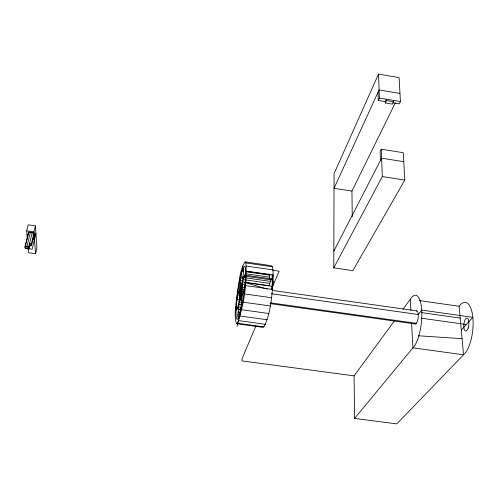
<?xml version="1.0" encoding="UTF-8"?>
<svg xmlns="http://www.w3.org/2000/svg" width="498" height="498" viewBox="0 0 498 498"><rect width="100%" height="100%" fill="white"/><g stroke="black" fill="none" stroke-linecap="round" stroke-linejoin="round"><path stroke-width="0.75" d="M380.441 160.462L380.123 151.498L381.281 149.201L403.274 152.705L404.799 180.083L352.864 270.613L333.772 267.843L334.077 173.572L378.505 74.127L399.091 77.588L400.423 101.536L399.247 103.895L392.966 102.862M273.184 281.656L273.022 269.928L272.313 266.76L271.254 265.671L245.091 261.886C239.438 270.414 239.532 281.781 237.359 291.604C236.562 302.143 233.581 313.31 236.363 323.688L262.689 327.304L263.965 326.875C270.924 313.018 271.678 296.858 273.184 281.656L272.269 283.829L271.827 289.768M272.269 283.829L272.188 274.504M269.561 278.998L269.748 275.139A9.854 1.444 -82.1 0 0 269.704 274.012M245.091 261.886L245.894 262.944C247.164 283.511 243.914 304.664 237.322 324.186M271.771 288.946A10.141 1.525 -82.2 0 0 272.082 286.306L245.103 282.466A10.172 1.208 -82 0 1 243.41 292.214L242.159 294.909C241.169 288.398 242.619 281.339 244.643 275.07L271.211 278.874A10.141 1.525 -82.2 0 1 272.319 281.687M238.561 317.388A10.141 1.189 -82.2 0 1 237.863 315.888L238.928 304.427L240.297 298.613L241.057 297.493C242.159 303.251 240.528 309.364 239.432 315.072M242.85 268.752A9.885 1.139 -82 0 1 243.597 271.385L242.545 280.972L241.623 285.342L240.428 288.018L240.048 284.956L240.702 278.033A9.885 1.139 -82 0 1 241.991 271.229M236.27 306.855A9.854 1.127 -82.2 0 0 236.606 310.086L236.93 309.899C238.928 303.805 240.266 296.926 239.364 290.583L237.751 295.115A9.854 1.127 -82.2 0 0 236.606 302.392M237.16 326.271C241.063 307.994 246.137 289.095 245.539 269.96A26.749 3.113 -82.1 0 0 243.541 267.152L241.244 273.757A26.749 3.113 -82.1 0 0 236.986 298.433L236.071 310.354A26.749 3.113 -82.1 0 0 237.876 318.795L238.972 316.541M241.169 286.854L240.297 298.613L241.804 298.825M242.439 269.704L242.719 265.932M239.102 290.776L240.055 285.286M242.439 294.716L241.449 300.412M271.211 278.874L269.188 285.74L242.819 281.986M28.237 248.944L28.56 252.729L35.526 253.719L36.92 247.842L35.414 225.88L28.181 224.828L26.68 230.854L27.328 238.349M33.248 234.477A1.843 0.915 12.4 0 0 34.157 234.732L31.579 245.377L29.756 245.122L28.822 248.963L25.161 248.446L24.993 246.591L28.579 232.062L34.02 232.846L31.43 243.522L31.579 245.377L29.83 246.043A1.855 0.896 12.3 0 0 29.245 245.315M35.931 233.406L32.127 249.212L25.622 248.284M28.822 248.963L28.66 247.114L32.208 232.585M28.741 248.041L29.681 244.188A1.861 0.903 12.2 0 1 31.43 243.522L29.606 243.254L29.83 246.043M35.526 253.719L33.951 231.9L35.414 225.88M26.83 246.852L30.397 232.323M25.435 246.068L28.66 233.008M272.394 278.139L273.327 275.002L246.442 271.142M267.712 274.915L268.055 273.912M239.625 295.8L241.866 289.575L244.132 289.898M255.86 326.047L242.109 358.516L241.941 360.901L354.078 375.865L394.285 321.079M272.755 286.138L279.092 271.173L272.997 270.296M393.42 100.378L393.488 101.735L392.331 104.119L385.334 102.968L386.473 100.577L386.411 99.22L385.284 101.592L378.287 100.44L379.389 98.056L378.505 74.127M352.242 216.667L351.943 191.076L395.381 102.762M333.828 251.11L381.617 158.183L403.772 161.694M333.772 267.843L382.296 176.566L381.281 149.201M402.969 309.252L410.277 299.292A27.259 8.802 -83.4 0 1 421.75 310.571A27.259 8.802 -83.4 0 1 412.942 347.841L354.57 418.438L396.819 423.873L463.538 354.8A27.11 10.371 -83.9 0 0 472.882 317.824A27.11 10.371 -83.9 0 0 459.106 306.276L419.434 300.599M461.285 330.099L472.832 317.338L421.719 310.086L418.276 314.518L271.36 293.745M236.363 323.688L237.39 323.221L263.965 326.875M418.388 335.776L462.069 338.684M238.673 320.619L265.478 324.316M238.928 304.427L241.181 304.739M238.53 306.973L241.53 307.391M240.522 309.345L238.274 309.028L237.863 307.21M241.623 309.719L268.771 313.497M238.206 309.563L240.453 309.874M237.976 312.016L240.229 312.327M237.857 314.17L240.117 314.481M240.117 316.025L267.121 319.76M237.863 315.888L239.37 316.099M241.76 291.697L244.026 292.021M238.642 291.71L240.148 291.921M421.352 318.178L466.333 324.522M241.773 293.366L243.285 293.577M244.381 293.901L271.622 297.742M238.2 293.173L239.706 293.384M237.751 295.115L240.005 295.432M270.501 302.852L416.359 323.327M269.798 303.568L415.189 323.961M236.376 299.36L239.451 299.79M239.843 300.101L242.096 300.419M243.08 302.161L270.314 305.971M239.376 302.087L241.63 302.398M246.485 273.875L269.698 277.199M244.219 276.029L270.713 279.82M240.677 276.907L242.987 277.237M243.752 277.579L270.184 281.351M24.993 246.591L28.66 247.114M240.702 278.033L242.962 278.357M243.273 279.615L269.667 283.374M240.385 280.542L242.651 280.866M240.161 282.901L242.433 283.225M242.414 284.557L245.427 284.981M245.414 285.566L272.605 289.425M240.048 284.956L241.567 285.167M272.406 290.421L416.838 310.895M240.061 286.562L241.58 286.773M242.09 287.141L245.109 287.57M421.7 312.632L460.183 318.079M26.68 230.854L33.951 231.9M245.894 262.944L272.313 266.76M32.955 234.558L34.157 234.732M246.361 266.088L273.022 269.928M27.01 234.626L28.212 234.801M32.345 239.071L34.493 239.382M241.325 270.669L243.578 270.993M246.585 271.422L266.853 274.33M245.906 271.715L269.748 275.139M351.943 191.076L334.027 188.312L379.09 89.964L399.975 93.437M382.296 176.566L404.799 180.083M379.389 98.056L400.423 101.536M386.473 100.577L393.488 101.735M245.103 282.466L267.326 289.126M243.205 276.378L243.653 277.996M459.106 306.276L463.538 354.8L412.942 347.841L411.585 323.127M410.277 299.292L410.887 310.366M385.284 101.592L385.334 102.968M377.994 92.36L378.287 100.44M354.078 375.865L354.57 418.438M416.266 311.02A6.586 2.154 -83.3 0 1 418.146 317.867A6.586 2.154 -83.3 0 1 414.672 323.613M244.643 275.07A10.172 1.208 -82 0 1 245.433 277.853M33.123 232.846A1.843 0.915 12.4 0 1 34.02 232.846M29.5 232.323A1.843 0.915 12.5 0 1 31.698 232.79M31.579 245.377A1.861 0.903 12.2 0 1 29.681 244.188M240.061 289.967L239.183 301.682L241.43 295.507L242.302 283.698L240.061 289.967M240.939 296.204A6.717 0.784 -82.1 0 0 241.673 286.064A6.717 0.784 -82.1 0 0 239.619 295.868A6.717 0.784 -82.1 0 0 240.939 296.204M468.132 328.157A6.549 2.534 -83.8 0 0 467.124 318.029A6.549 2.534 -83.8 0 0 463.8 327.398A6.549 2.534 -83.8 0 0 468.132 328.157M25.666 248.247A1.868 0.896 12.2 0 0 28.697 248.272A1.868 0.896 12.2 0 0 26.357 246.815A1.868 0.896 12.2 0 0 25.666 248.247"/></g></svg>
